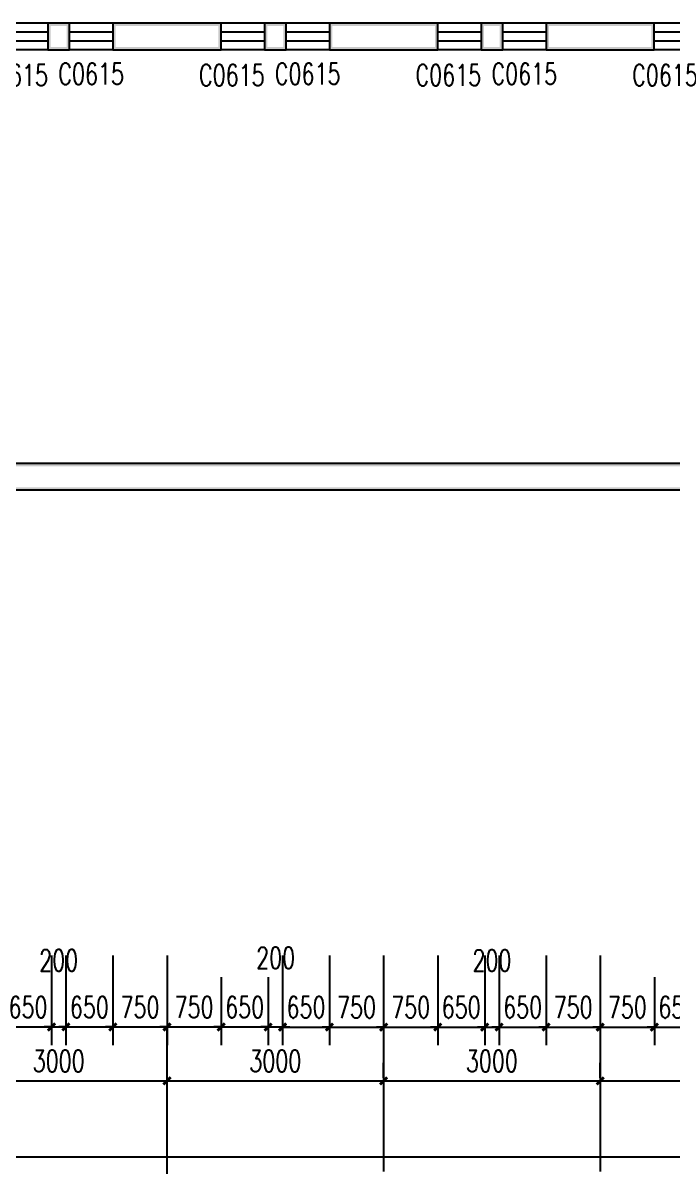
# Model space of a CAD drawing. Header units: millimetres. Extents: x -150677 to 588340, y -254013 to 149700.
# Drawn here: x 192567 to 201569, y -124536 to -108586 of the extents above; entities that cross this region are included whole.
import ezdxf

# ---------------------------------------------------------------- set-up
doc = ezdxf.new("R2010")
doc.units = ezdxf.units.MM
doc.header["$LTSCALE"] = 10
doc.header["$MEASUREMENT"] = 0
for name, color, linetype in [('PUB_DIM', 3, 'Continuous'), ('PUB_WALL', 9, 'Continuous'), ('WALL', 9, 'Continuous'), ('WINDOW', 4, 'Continuous'), ('WINDOW_TEXT', 7, 'Continuous')]:
    doc.layers.add(name, color=color, linetype=linetype)
doc.styles.add('_TCH_DIM_T3', font='SIMPLEX', dxfattribs={"width": 0.705882, "bigfont": 'GBCBIG'})
doc.styles.add('_TCH_WINDOW', font='SIMPLEX', dxfattribs={"bigfont": 'GBCBIG'})
doc.dimstyles.new('_TCH_ARCH&&100', dxfattribs={"dimtxt": 297.5, "dimasz": 100, "dimexe": 250, "dimexo": 300, "dimgap": 126.25, "dimtad": 1, "dimdec": 0, "dimzin": 0, "dimdsep": 46, "dimtxsty": '_TCH_DIM_T3', "dimblk": 'ARCHTICK', "dimcen": 0.09, "dimclrt": 7, "dimazin": 2, "dimtfac": 1, "dimtdec": 0, "dimtix": 1, "dimtmove": 2, "dimatfit": 3, "dimfxl": 1, "dimtolj": 1, "dimtzin": 0, "dimarcsym": 0})

# ---------------------------------------------------------------- blocks, each defined once
blk = doc.blocks.new('_ArchTick')
at = {"color": 0, "linetype": 'ByBlock', "const_width": 0.4}
blk.add_lwpolyline([(-0.5, -0.5), (0.5, 0.5)], dxfattribs=at)
blk = doc.blocks.new('*D494')
at = {"layer": 'Defpoints', "color": 0, "transparency": 16777216}
for p in [(194561, -123233), (191561, -123492), (194561, -123492)]:
    blk.add_point(p, dxfattribs=at)
at = {"layer": 'PUB_DIM', "color": 0, "lineweight": -2, "transparency": 16777216}
for p, q in [((191561, -123192), (191561, -122983)), ((194561, -123192), (194561, -122983)), ((191561, -123233), (194561, -123233))]:
    blk.add_line(p, q, dxfattribs=at)
at = {"layer": 'PUB_DIM', "color": 0, "lineweight": -2, "transparency": 16777216, "xscale": 100, "yscale": 100, "zscale": 100, "rotation": 180}
blk.add_blockref('_ArchTick', (191561, -123233), dxfattribs=at)
at = {"layer": 'PUB_DIM', "color": 0, "lineweight": -2, "transparency": 16777216, "xscale": 100, "yscale": 100, "zscale": 100}
blk.add_blockref('_ArchTick', (194561, -123233), dxfattribs=at)
at = {"layer": 'PUB_DIM', "color": 7, "transparency": 16777216, "insert": (193061, -122958), "char_height": 297.5, "attachment_point": 5, "style": '_TCH_DIM_T3'}
blk.add_mtext('\\A1;3000', dxfattribs=at)
blk = doc.blocks.new('*D495')
at = {"layer": 'Defpoints', "color": 0, "transparency": 16777216}
for p in [(197561, -123233), (194561, -123492), (197561, -123492)]:
    blk.add_point(p, dxfattribs=at)
at = {"layer": 'PUB_DIM', "color": 0, "lineweight": -2, "transparency": 16777216}
for p, q in [((194561, -123192), (194561, -122983)), ((197561, -123192), (197561, -122983)), ((194561, -123233), (197561, -123233))]:
    blk.add_line(p, q, dxfattribs=at)
at = {"layer": 'PUB_DIM', "color": 0, "lineweight": -2, "transparency": 16777216, "xscale": 100, "yscale": 100, "zscale": 100, "rotation": 180}
blk.add_blockref('_ArchTick', (194561, -123233), dxfattribs=at)
at = {"layer": 'PUB_DIM', "color": 0, "lineweight": -2, "transparency": 16777216, "xscale": 100, "yscale": 100, "zscale": 100}
blk.add_blockref('_ArchTick', (197561, -123233), dxfattribs=at)
at = {"layer": 'PUB_DIM', "color": 7, "transparency": 16777216, "insert": (196061, -122958), "char_height": 297.5, "attachment_point": 5, "style": '_TCH_DIM_T3'}
blk.add_mtext('\\A1;3000', dxfattribs=at)
blk = doc.blocks.new('*D496')
at = {"layer": 'Defpoints', "color": 0, "transparency": 16777216}
for p in [(200561, -123233), (197561, -123492), (200561, -123492)]:
    blk.add_point(p, dxfattribs=at)
at = {"layer": 'PUB_DIM', "color": 0, "lineweight": -2, "transparency": 16777216}
for p, q in [((197561, -123192), (197561, -122983)), ((200561, -123192), (200561, -122983)), ((197561, -123233), (200561, -123233))]:
    blk.add_line(p, q, dxfattribs=at)
at = {"layer": 'PUB_DIM', "color": 0, "lineweight": -2, "transparency": 16777216, "xscale": 100, "yscale": 100, "zscale": 100, "rotation": 180}
blk.add_blockref('_ArchTick', (197561, -123233), dxfattribs=at)
at = {"layer": 'PUB_DIM', "color": 0, "lineweight": -2, "transparency": 16777216, "xscale": 100, "yscale": 100, "zscale": 100}
blk.add_blockref('_ArchTick', (200561, -123233), dxfattribs=at)
at = {"layer": 'PUB_DIM', "color": 7, "transparency": 16777216, "insert": (199061, -122958), "char_height": 297.5, "attachment_point": 5, "style": '_TCH_DIM_T3'}
blk.add_mtext('\\A1;3000', dxfattribs=at)
blk = doc.blocks.new('*D497')
at = {"layer": 'Defpoints', "color": 0, "transparency": 16777216}
for p in [(203561, -123233), (200561, -123492), (203561, -123492)]:
    blk.add_point(p, dxfattribs=at)
at = {"layer": 'PUB_DIM', "color": 0, "lineweight": -2, "transparency": 16777216}
for p, q in [((200561, -123192), (200561, -122983)), ((203561, -123192), (203561, -122983)), ((200561, -123233), (203561, -123233))]:
    blk.add_line(p, q, dxfattribs=at)
at = {"layer": 'PUB_DIM', "color": 0, "lineweight": -2, "transparency": 16777216, "xscale": 100, "yscale": 100, "zscale": 100, "rotation": 180}
blk.add_blockref('_ArchTick', (200561, -123233), dxfattribs=at)
at = {"layer": 'PUB_DIM', "color": 0, "lineweight": -2, "transparency": 16777216, "xscale": 100, "yscale": 100, "zscale": 100}
blk.add_blockref('_ArchTick', (203561, -123233), dxfattribs=at)
at = {"layer": 'PUB_DIM', "color": 7, "transparency": 16777216, "insert": (202061, -122958), "char_height": 297.5, "attachment_point": 5, "style": '_TCH_DIM_T3'}
blk.add_mtext('\\A1;3000', dxfattribs=at)
blk = doc.blocks.new('*D501')
at = {"layer": 'Defpoints', "color": 0, "transparency": 16777216}
for p in [(152601, -123486), (213761, -123492), (213761, -124286)]:
    blk.add_point(p, dxfattribs=at)
at = {"layer": 'PUB_DIM', "color": 0, "lineweight": -2, "transparency": 16777216}
for p, q in [((152601, -123786), (152601, -124530)), ((213761, -123792), (213761, -124536)), ((152601, -124280), (213761, -124286))]:
    blk.add_line(p, q, dxfattribs=at)
at = {"layer": 'PUB_DIM', "color": 0, "lineweight": -2, "transparency": 16777216, "xscale": 100, "yscale": 100, "zscale": 100}
for p, rotation in [((152601, -124280), 179.9941247959615), ((213761, -124286), 359.9941247959615)]:
    blk.add_blockref('_ArchTick', p, dxfattribs=dict(at, rotation=rotation))
at = {"layer": 'PUB_DIM', "color": 7, "transparency": 16777216, "insert": (183181, -124008), "char_height": 297.5, "attachment_point": 5, "rotation": 359.9941, "style": '_TCH_DIM_T3'}
blk.add_mtext('\\A1;61200', dxfattribs=at)
blk = doc.blocks.new('$WINLIB2D$00000001')
at = {"color": 0}
for points in [[(-0.5, 0.5), (-0.5, -0.5)], [(-0.5, 0.5), (0.5, 0.5)], [(0.5, -0.5), (0.5, 0.5)], [(0.5, 0.167), (-0.5, 0.167)], [(0.5, -0.167), (-0.5, -0.167)], [(-0.5, -0.5), (0.5, -0.5)]]:
    blk.add_lwpolyline(points, dxfattribs=at)
blk = doc.blocks.new('*D580')
at = {"layer": 'Defpoints', "color": 0, "transparency": 16777216}
for p in [(201311, -121498), (201961, -121498), (201961, -122489)]:
    blk.add_point(p, dxfattribs=at)
at = {"layer": 'PUB_DIM', "color": 0, "lineweight": -2, "transparency": 16777216}
for p, q in [((201311, -121798), (201311, -122739)), ((201961, -121798), (201961, -122739)), ((201311, -122489), (201211, -122489)), ((201311, -122489), (201961, -122489)), ((201961, -122489), (202061, -122489))]:
    blk.add_line(p, q, dxfattribs=at)
at = {"layer": 'PUB_DIM', "color": 0, "lineweight": -2, "transparency": 16777216, "xscale": 100, "yscale": 100, "zscale": 100}
blk.add_blockref('_ArchTick', (201311, -122489), dxfattribs=at)
at = {"layer": 'PUB_DIM', "color": 0, "lineweight": -2, "transparency": 16777216, "xscale": 100, "yscale": 100, "zscale": 100, "rotation": 180}
blk.add_blockref('_ArchTick', (201961, -122489), dxfattribs=at)
at = {"layer": 'PUB_DIM', "color": 7, "transparency": 16777216, "insert": (201636, -122214), "char_height": 297.5, "attachment_point": 5, "style": '_TCH_DIM_T3'}
blk.add_mtext('\\A1;650', dxfattribs=at)
blk = doc.blocks.new('*D581')
at = {"layer": 'Defpoints', "color": 0, "transparency": 16777216}
for p in [(200561, -121498), (201311, -121498), (201311, -122489)]:
    blk.add_point(p, dxfattribs=at)
at = {"layer": 'PUB_DIM', "color": 0, "lineweight": -2, "transparency": 16777216}
for p, q in [((200561, -121798), (200561, -122739)), ((201311, -121798), (201311, -122739)), ((200561, -122489), (200461, -122489)), ((200561, -122489), (201311, -122489)), ((201311, -122489), (201411, -122489))]:
    blk.add_line(p, q, dxfattribs=at)
at = {"layer": 'PUB_DIM', "color": 0, "lineweight": -2, "transparency": 16777216, "xscale": 100, "yscale": 100, "zscale": 100}
blk.add_blockref('_ArchTick', (200561, -122489), dxfattribs=at)
at = {"layer": 'PUB_DIM', "color": 0, "lineweight": -2, "transparency": 16777216, "xscale": 100, "yscale": 100, "zscale": 100, "rotation": 180}
blk.add_blockref('_ArchTick', (201311, -122489), dxfattribs=at)
at = {"layer": 'PUB_DIM', "color": 7, "transparency": 16777216, "insert": (200936, -122214), "char_height": 297.5, "attachment_point": 5, "style": '_TCH_DIM_T3'}
blk.add_mtext('\\A1;750', dxfattribs=at)
blk = doc.blocks.new('*D582')
at = {"layer": 'Defpoints', "color": 0, "transparency": 16777216}
for p in [(199811, -121198), (200561, -121198), (200561, -122489)]:
    blk.add_point(p, dxfattribs=at)
at = {"layer": 'PUB_DIM', "color": 0, "lineweight": -2, "transparency": 16777216}
for p, q in [((199811, -121498), (199811, -122739)), ((200561, -121498), (200561, -122739)), ((199811, -122489), (199711, -122489)), ((199811, -122489), (200561, -122489)), ((200561, -122489), (200661, -122489))]:
    blk.add_line(p, q, dxfattribs=at)
at = {"layer": 'PUB_DIM', "color": 0, "lineweight": -2, "transparency": 16777216, "xscale": 100, "yscale": 100, "zscale": 100}
blk.add_blockref('_ArchTick', (199811, -122489), dxfattribs=at)
at = {"layer": 'PUB_DIM', "color": 0, "lineweight": -2, "transparency": 16777216, "xscale": 100, "yscale": 100, "zscale": 100, "rotation": 180}
blk.add_blockref('_ArchTick', (200561, -122489), dxfattribs=at)
at = {"layer": 'PUB_DIM', "color": 7, "transparency": 16777216, "insert": (200186, -122214), "char_height": 297.5, "attachment_point": 5, "style": '_TCH_DIM_T3'}
blk.add_mtext('\\A1;750', dxfattribs=at)
blk = doc.blocks.new('*D583')
at = {"layer": 'Defpoints', "color": 0, "transparency": 16777216}
for p in [(199161, -121198), (199811, -121198), (199811, -122489)]:
    blk.add_point(p, dxfattribs=at)
at = {"layer": 'PUB_DIM', "color": 0, "lineweight": -2, "transparency": 16777216}
for p, q in [((199161, -121498), (199161, -122739)), ((199811, -121498), (199811, -122739)), ((199161, -122489), (199061, -122489)), ((199161, -122489), (199811, -122489)), ((199811, -122489), (199911, -122489))]:
    blk.add_line(p, q, dxfattribs=at)
at = {"layer": 'PUB_DIM', "color": 0, "lineweight": -2, "transparency": 16777216, "xscale": 100, "yscale": 100, "zscale": 100}
blk.add_blockref('_ArchTick', (199161, -122489), dxfattribs=at)
at = {"layer": 'PUB_DIM', "color": 0, "lineweight": -2, "transparency": 16777216, "xscale": 100, "yscale": 100, "zscale": 100, "rotation": 180}
blk.add_blockref('_ArchTick', (199811, -122489), dxfattribs=at)
at = {"layer": 'PUB_DIM', "color": 7, "transparency": 16777216, "insert": (199486, -122214), "char_height": 297.5, "attachment_point": 5, "style": '_TCH_DIM_T3'}
blk.add_mtext('\\A1;650', dxfattribs=at)
blk = doc.blocks.new('*D584')
at = {"layer": 'Defpoints', "color": 0, "transparency": 16777216}
for p in [(198961, -121198), (199161, -121198), (199161, -122489)]:
    blk.add_point(p, dxfattribs=at)
at = {"layer": 'PUB_DIM', "color": 0, "lineweight": -2, "transparency": 16777216}
for p, q in [((198961, -121498), (198961, -122739)), ((199161, -121498), (199161, -122739)), ((198961, -122489), (198861, -122489)), ((198961, -122489), (199161, -122489)), ((199161, -122489), (199261, -122489))]:
    blk.add_line(p, q, dxfattribs=at)
at = {"layer": 'PUB_DIM', "color": 0, "lineweight": -2, "transparency": 16777216, "xscale": 100, "yscale": 100, "zscale": 100}
blk.add_blockref('_ArchTick', (198961, -122489), dxfattribs=at)
at = {"layer": 'PUB_DIM', "color": 0, "lineweight": -2, "transparency": 16777216, "xscale": 100, "yscale": 100, "zscale": 100, "rotation": 180}
blk.add_blockref('_ArchTick', (199161, -122489), dxfattribs=at)
at = {"layer": 'PUB_DIM', "color": 7, "transparency": 16777216, "insert": (199061, -121567), "char_height": 297.5, "attachment_point": 5, "style": '_TCH_DIM_T3'}
blk.add_mtext('\\A1;200', dxfattribs=at)
blk = doc.blocks.new('*D585')
at = {"layer": 'Defpoints', "color": 0, "transparency": 16777216}
for p in [(198311, -121198), (198961, -121198), (198961, -122489)]:
    blk.add_point(p, dxfattribs=at)
at = {"layer": 'PUB_DIM', "color": 0, "lineweight": -2, "transparency": 16777216}
for p, q in [((198311, -121498), (198311, -122739)), ((198961, -121498), (198961, -122739)), ((198311, -122489), (198211, -122489)), ((198311, -122489), (198961, -122489)), ((198961, -122489), (199061, -122489))]:
    blk.add_line(p, q, dxfattribs=at)
at = {"layer": 'PUB_DIM', "color": 0, "lineweight": -2, "transparency": 16777216, "xscale": 100, "yscale": 100, "zscale": 100}
blk.add_blockref('_ArchTick', (198311, -122489), dxfattribs=at)
at = {"layer": 'PUB_DIM', "color": 0, "lineweight": -2, "transparency": 16777216, "xscale": 100, "yscale": 100, "zscale": 100, "rotation": 180}
blk.add_blockref('_ArchTick', (198961, -122489), dxfattribs=at)
at = {"layer": 'PUB_DIM', "color": 7, "transparency": 16777216, "insert": (198636, -122214), "char_height": 297.5, "attachment_point": 5, "style": '_TCH_DIM_T3'}
blk.add_mtext('\\A1;650', dxfattribs=at)
blk = doc.blocks.new('*D586')
at = {"layer": 'Defpoints', "color": 0, "transparency": 16777216}
for p in [(197561, -121198), (198311, -121198), (198311, -122489)]:
    blk.add_point(p, dxfattribs=at)
at = {"layer": 'PUB_DIM', "color": 0, "lineweight": -2, "transparency": 16777216}
for p, q in [((197561, -121498), (197561, -122739)), ((198311, -121498), (198311, -122739)), ((197561, -122489), (197461, -122489)), ((197561, -122489), (198311, -122489)), ((198311, -122489), (198411, -122489))]:
    blk.add_line(p, q, dxfattribs=at)
at = {"layer": 'PUB_DIM', "color": 0, "lineweight": -2, "transparency": 16777216, "xscale": 100, "yscale": 100, "zscale": 100}
blk.add_blockref('_ArchTick', (197561, -122489), dxfattribs=at)
at = {"layer": 'PUB_DIM', "color": 0, "lineweight": -2, "transparency": 16777216, "xscale": 100, "yscale": 100, "zscale": 100, "rotation": 180}
blk.add_blockref('_ArchTick', (198311, -122489), dxfattribs=at)
at = {"layer": 'PUB_DIM', "color": 7, "transparency": 16777216, "insert": (197936, -122214), "char_height": 297.5, "attachment_point": 5, "style": '_TCH_DIM_T3'}
blk.add_mtext('\\A1;750', dxfattribs=at)
blk = doc.blocks.new('*D587')
at = {"layer": 'Defpoints', "color": 0, "transparency": 16777216}
for p in [(196811, -121198), (197561, -121198), (197561, -122489)]:
    blk.add_point(p, dxfattribs=at)
at = {"layer": 'PUB_DIM', "color": 0, "lineweight": -2, "transparency": 16777216}
for p, q in [((196811, -121498), (196811, -122739)), ((197561, -121498), (197561, -122739)), ((196811, -122489), (196711, -122489)), ((196811, -122489), (197561, -122489)), ((197561, -122489), (197661, -122489))]:
    blk.add_line(p, q, dxfattribs=at)
at = {"layer": 'PUB_DIM', "color": 0, "lineweight": -2, "transparency": 16777216, "xscale": 100, "yscale": 100, "zscale": 100}
blk.add_blockref('_ArchTick', (196811, -122489), dxfattribs=at)
at = {"layer": 'PUB_DIM', "color": 0, "lineweight": -2, "transparency": 16777216, "xscale": 100, "yscale": 100, "zscale": 100, "rotation": 180}
blk.add_blockref('_ArchTick', (197561, -122489), dxfattribs=at)
at = {"layer": 'PUB_DIM', "color": 7, "transparency": 16777216, "insert": (197186, -122214), "char_height": 297.5, "attachment_point": 5, "style": '_TCH_DIM_T3'}
blk.add_mtext('\\A1;750', dxfattribs=at)
blk = doc.blocks.new('*D588')
at = {"layer": 'Defpoints', "color": 0, "transparency": 16777216}
for p in [(196161, -121198), (196811, -121198), (196811, -122489)]:
    blk.add_point(p, dxfattribs=at)
at = {"layer": 'PUB_DIM', "color": 0, "lineweight": -2, "transparency": 16777216}
for p, q in [((196161, -121498), (196161, -122739)), ((196811, -121498), (196811, -122739)), ((196161, -122489), (196061, -122489)), ((196161, -122489), (196811, -122489)), ((196811, -122489), (196911, -122489))]:
    blk.add_line(p, q, dxfattribs=at)
at = {"layer": 'PUB_DIM', "color": 0, "lineweight": -2, "transparency": 16777216, "xscale": 100, "yscale": 100, "zscale": 100}
blk.add_blockref('_ArchTick', (196161, -122489), dxfattribs=at)
at = {"layer": 'PUB_DIM', "color": 0, "lineweight": -2, "transparency": 16777216, "xscale": 100, "yscale": 100, "zscale": 100, "rotation": 180}
blk.add_blockref('_ArchTick', (196811, -122489), dxfattribs=at)
at = {"layer": 'PUB_DIM', "color": 7, "transparency": 16777216, "insert": (196486, -122214), "char_height": 297.5, "attachment_point": 5, "style": '_TCH_DIM_T3'}
blk.add_mtext('\\A1;650', dxfattribs=at)
blk = doc.blocks.new('*D589')
at = {"layer": 'Defpoints', "color": 0, "transparency": 16777216}
for p in [(195961, -121498), (196161, -121498), (196161, -122487)]:
    blk.add_point(p, dxfattribs=at)
at = {"layer": 'PUB_DIM', "color": 0, "lineweight": -2, "transparency": 16777216}
for p, q in [((195961, -121798), (195961, -122737)), ((196161, -121798), (196161, -122737)), ((195961, -122487), (195861, -122487)), ((195961, -122487), (196161, -122487)), ((196161, -122487), (196261, -122487))]:
    blk.add_line(p, q, dxfattribs=at)
at = {"layer": 'PUB_DIM', "color": 0, "lineweight": -2, "transparency": 16777216, "xscale": 100, "yscale": 100, "zscale": 100}
blk.add_blockref('_ArchTick', (195961, -122487), dxfattribs=at)
at = {"layer": 'PUB_DIM', "color": 0, "lineweight": -2, "transparency": 16777216, "xscale": 100, "yscale": 100, "zscale": 100, "rotation": 180}
blk.add_blockref('_ArchTick', (196161, -122487), dxfattribs=at)
at = {"layer": 'PUB_DIM', "color": 7, "transparency": 16777216, "insert": (196065, -121530), "char_height": 297.5, "attachment_point": 5, "style": '_TCH_DIM_T3'}
blk.add_mtext('\\A1;200', dxfattribs=at)
blk = doc.blocks.new('*D590')
at = {"layer": 'Defpoints', "color": 0, "transparency": 16777216}
for p in [(195311, -121498), (195961, -121498), (195961, -122487)]:
    blk.add_point(p, dxfattribs=at)
at = {"layer": 'PUB_DIM', "color": 0, "lineweight": -2, "transparency": 16777216}
for p, q in [((195311, -121798), (195311, -122737)), ((195961, -121798), (195961, -122737)), ((195311, -122487), (195211, -122487)), ((195311, -122487), (195961, -122487)), ((195961, -122487), (196061, -122487))]:
    blk.add_line(p, q, dxfattribs=at)
at = {"layer": 'PUB_DIM', "color": 0, "lineweight": -2, "transparency": 16777216, "xscale": 100, "yscale": 100, "zscale": 100}
blk.add_blockref('_ArchTick', (195311, -122487), dxfattribs=at)
at = {"layer": 'PUB_DIM', "color": 0, "lineweight": -2, "transparency": 16777216, "xscale": 100, "yscale": 100, "zscale": 100, "rotation": 180}
blk.add_blockref('_ArchTick', (195961, -122487), dxfattribs=at)
at = {"layer": 'PUB_DIM', "color": 7, "transparency": 16777216, "insert": (195636, -122212), "char_height": 297.5, "attachment_point": 5, "style": '_TCH_DIM_T3'}
blk.add_mtext('\\A1;650', dxfattribs=at)
blk = doc.blocks.new('*D591')
at = {"layer": 'Defpoints', "color": 0, "transparency": 16777216}
for p in [(194561, -121498), (195311, -121498), (195311, -122487)]:
    blk.add_point(p, dxfattribs=at)
at = {"layer": 'PUB_DIM', "color": 0, "lineweight": -2, "transparency": 16777216}
for p, q in [((194561, -121798), (194561, -122737)), ((195311, -121798), (195311, -122737)), ((194561, -122487), (194461, -122487)), ((194561, -122487), (195311, -122487)), ((195311, -122487), (195411, -122487))]:
    blk.add_line(p, q, dxfattribs=at)
at = {"layer": 'PUB_DIM', "color": 0, "lineweight": -2, "transparency": 16777216, "xscale": 100, "yscale": 100, "zscale": 100}
blk.add_blockref('_ArchTick', (194561, -122487), dxfattribs=at)
at = {"layer": 'PUB_DIM', "color": 0, "lineweight": -2, "transparency": 16777216, "xscale": 100, "yscale": 100, "zscale": 100, "rotation": 180}
blk.add_blockref('_ArchTick', (195311, -122487), dxfattribs=at)
at = {"layer": 'PUB_DIM', "color": 7, "transparency": 16777216, "insert": (194936, -122212), "char_height": 297.5, "attachment_point": 5, "style": '_TCH_DIM_T3'}
blk.add_mtext('\\A1;750', dxfattribs=at)
blk = doc.blocks.new('*D592')
at = {"layer": 'Defpoints', "color": 0, "transparency": 16777216}
for p in [(193811, -121196), (194561, -121196), (194561, -122487)]:
    blk.add_point(p, dxfattribs=at)
at = {"layer": 'PUB_DIM', "color": 0, "lineweight": -2, "transparency": 16777216}
for p, q in [((193811, -121496), (193811, -122737)), ((194561, -121496), (194561, -122737)), ((193811, -122487), (193711, -122487)), ((193811, -122487), (194561, -122487)), ((194561, -122487), (194661, -122487))]:
    blk.add_line(p, q, dxfattribs=at)
at = {"layer": 'PUB_DIM', "color": 0, "lineweight": -2, "transparency": 16777216, "xscale": 100, "yscale": 100, "zscale": 100}
blk.add_blockref('_ArchTick', (193811, -122487), dxfattribs=at)
at = {"layer": 'PUB_DIM', "color": 0, "lineweight": -2, "transparency": 16777216, "xscale": 100, "yscale": 100, "zscale": 100, "rotation": 180}
blk.add_blockref('_ArchTick', (194561, -122487), dxfattribs=at)
at = {"layer": 'PUB_DIM', "color": 7, "transparency": 16777216, "insert": (194186, -122212), "char_height": 297.5, "attachment_point": 5, "style": '_TCH_DIM_T3'}
blk.add_mtext('\\A1;750', dxfattribs=at)
blk = doc.blocks.new('*D593')
at = {"layer": 'Defpoints', "color": 0, "transparency": 16777216}
for p in [(193161, -121196), (193811, -121196), (193811, -122487)]:
    blk.add_point(p, dxfattribs=at)
at = {"layer": 'PUB_DIM', "color": 0, "lineweight": -2, "transparency": 16777216}
for p, q in [((193161, -121496), (193161, -122737)), ((193811, -121496), (193811, -122737)), ((193161, -122487), (193061, -122487)), ((193161, -122487), (193811, -122487)), ((193811, -122487), (193911, -122487))]:
    blk.add_line(p, q, dxfattribs=at)
at = {"layer": 'PUB_DIM', "color": 0, "lineweight": -2, "transparency": 16777216, "xscale": 100, "yscale": 100, "zscale": 100}
blk.add_blockref('_ArchTick', (193161, -122487), dxfattribs=at)
at = {"layer": 'PUB_DIM', "color": 0, "lineweight": -2, "transparency": 16777216, "xscale": 100, "yscale": 100, "zscale": 100, "rotation": 180}
blk.add_blockref('_ArchTick', (193811, -122487), dxfattribs=at)
at = {"layer": 'PUB_DIM', "color": 7, "transparency": 16777216, "insert": (193486, -122212), "char_height": 297.5, "attachment_point": 5, "style": '_TCH_DIM_T3'}
blk.add_mtext('\\A1;650', dxfattribs=at)
blk = doc.blocks.new('*D594')
at = {"layer": 'Defpoints', "color": 0, "transparency": 16777216}
for p in [(192961, -121196), (193161, -121196), (193161, -122487)]:
    blk.add_point(p, dxfattribs=at)
at = {"layer": 'PUB_DIM', "color": 0, "lineweight": -2, "transparency": 16777216}
for p, q in [((192961, -121496), (192961, -122737)), ((193161, -121496), (193161, -122737)), ((192961, -122487), (192861, -122487)), ((192961, -122487), (193161, -122487)), ((193161, -122487), (193261, -122487))]:
    blk.add_line(p, q, dxfattribs=at)
at = {"layer": 'PUB_DIM', "color": 0, "lineweight": -2, "transparency": 16777216, "xscale": 100, "yscale": 100, "zscale": 100}
blk.add_blockref('_ArchTick', (192961, -122487), dxfattribs=at)
at = {"layer": 'PUB_DIM', "color": 0, "lineweight": -2, "transparency": 16777216, "xscale": 100, "yscale": 100, "zscale": 100, "rotation": 180}
blk.add_blockref('_ArchTick', (193161, -122487), dxfattribs=at)
at = {"layer": 'PUB_DIM', "color": 7, "transparency": 16777216, "insert": (193061, -121564), "char_height": 297.5, "attachment_point": 5, "style": '_TCH_DIM_T3'}
blk.add_mtext('\\A1;200', dxfattribs=at)
blk = doc.blocks.new('*D595')
at = {"layer": 'Defpoints', "color": 0, "transparency": 16777216}
for p in [(192311, -121196), (192961, -121196), (192961, -122487)]:
    blk.add_point(p, dxfattribs=at)
at = {"layer": 'PUB_DIM', "color": 0, "lineweight": -2, "transparency": 16777216}
for p, q in [((192311, -121496), (192311, -122737)), ((192961, -121496), (192961, -122737)), ((192311, -122487), (192211, -122487)), ((192311, -122487), (192961, -122487)), ((192961, -122487), (193061, -122487))]:
    blk.add_line(p, q, dxfattribs=at)
at = {"layer": 'PUB_DIM', "color": 0, "lineweight": -2, "transparency": 16777216, "xscale": 100, "yscale": 100, "zscale": 100}
blk.add_blockref('_ArchTick', (192311, -122487), dxfattribs=at)
at = {"layer": 'PUB_DIM', "color": 0, "lineweight": -2, "transparency": 16777216, "xscale": 100, "yscale": 100, "zscale": 100, "rotation": 180}
blk.add_blockref('_ArchTick', (192961, -122487), dxfattribs=at)
at = {"layer": 'PUB_DIM', "color": 7, "transparency": 16777216, "insert": (192636, -122212), "char_height": 297.5, "attachment_point": 5, "style": '_TCH_DIM_T3'}
blk.add_mtext('\\A1;650', dxfattribs=at)

msp = doc.modelspace()

# ---------------------------------------------------------------- hatches: boundary and pattern name
at = {"layer": 'PUB_WALL'}
for points in [[(193210.7, -108586), (192910.7, -108586), (192950.7, -108626), (193170.7, -108626)], [(192910.7, -108586), (192910.7, -108956), (192950.7, -108916), (192950.7, -108626)], [(193210.7, -108956), (193210.7, -108586), (193170.7, -108626), (193170.7, -108916)], [(195310.7, -108586), (193810.7, -108586), (193850.7, -108626), (195270.7, -108626)], [(193810.7, -108586), (193810.7, -108956), (193850.7, -108916), (193850.7, -108626)], [(195310.7, -108956), (195310.7, -108586), (195270.7, -108626), (195270.7, -108916)], [(196210.7, -108586), (195910.7, -108586), (195950.7, -108626), (196170.7, -108626)], [(195910.7, -108586), (195910.7, -108956), (195950.7, -108916), (195950.7, -108626)], [(196210.7, -108956), (196210.7, -108586), (196170.7, -108626), (196170.7, -108916)], [(198310.7, -108586), (196810.7, -108586), (196850.7, -108626), (198270.7, -108626)], [(196810.7, -108586), (196810.7, -108956), (196850.7, -108916), (196850.7, -108626)], [(198310.7, -108956), (198310.7, -108586), (198270.7, -108626), (198270.7, -108916)], [(199210.7, -108586), (198910.7, -108586), (198950.7, -108626), (199170.7, -108626)], [(198910.7, -108586), (198910.7, -108956), (198950.7, -108916), (198950.7, -108626)], [(199210.7, -108956), (199210.7, -108586), (199170.7, -108626), (199170.7, -108916)], [(201310.7, -108586), (199810.7, -108586), (199850.7, -108626), (201270.7, -108626)], [(199810.7, -108586), (199810.7, -108956), (199850.7, -108916), (199850.7, -108626)], [(201310.7, -108956), (201310.7, -108586), (201270.7, -108626), (201270.7, -108916)], [(192910.7, -108956), (193210.7, -108956), (193170.7, -108916), (192950.7, -108916)], [(193810.7, -108956), (195310.7, -108956), (195270.7, -108916), (193850.7, -108916)], [(195910.7, -108956), (196210.7, -108956), (196170.7, -108916), (195950.7, -108916)], [(196810.7, -108956), (198310.7, -108956), (198270.7, -108916), (196850.7, -108916)], [(198910.7, -108956), (199210.7, -108956), (199170.7, -108916), (198950.7, -108916)], [(199810.7, -108956), (201310.7, -108956), (201270.7, -108916), (199850.7, -108916)], [(203560.7, -114686), (166100.7, -114686), (166100.7, -114726), (203560.7, -114726)], [(203560.7, -115056), (166100.7, -115056), (166100.7, -115016), (203560.7, -115016)]]:
    msp.add_hatch(color=256, dxfattribs=at).paths.add_polyline_path(points)

# ---------------------------------------------------------------- linework, layer by layer
at = {"layer": 'PUB_DIM'}
for p, q in [((194560.7, -122489.3), (194560.7, -124521)), ((197560.7, -122489.3), (197560.7, -124489.3)), ((200560.7, -122489.3), (200560.7, -124489.3))]:
    msp.add_line(p, q, dxfattribs=at)
at = {"layer": 'WALL'}
for p, q in [((193210.7, -108586), (192910.7, -108586)), ((192910.7, -108586), (192910.7, -108956)), ((193210.7, -108956), (193210.7, -108586)), ((195310.7, -108586), (193810.7, -108586)), ((193810.7, -108586), (193810.7, -108956)), ((195310.7, -108956), (195310.7, -108586)), ((196210.7, -108586), (195910.7, -108586)), ((195910.7, -108586), (195910.7, -108956)), ((196210.7, -108956), (196210.7, -108586)), ((198310.7, -108586), (196810.7, -108586)), ((196810.7, -108586), (196810.7, -108956)), ((198310.7, -108956), (198310.7, -108586)), ((199210.7, -108586), (198910.7, -108586)), ((198910.7, -108586), (198910.7, -108956)), ((199210.7, -108956), (199210.7, -108586)), ((201310.7, -108586), (199810.7, -108586)), ((199810.7, -108586), (199810.7, -108956)), ((201310.7, -108956), (201310.7, -108586)), ((192910.7, -108956), (193210.7, -108956)), ((193810.7, -108956), (195310.7, -108956)), ((195910.7, -108956), (196210.7, -108956)), ((196810.7, -108956), (198310.7, -108956)), ((198910.7, -108956), (199210.7, -108956)), ((199810.7, -108956), (201310.7, -108956)), ((203560.7, -114686), (166100.7, -114686)), ((203560.7, -115056), (166100.7, -115056))]:
    msp.add_line(p, q, dxfattribs=at)

# ---------------------------------------------------------------- block references
at = {"layer": 'WINDOW'}
ref = msp.add_blockref('$WINLIB2D$00000001', (192610.7, -108771), dxfattribs=dict(at, xscale=-600, yscale=370, zscale=-600))
ref.add_attrib('A', 'C0615', (192003.9, -109456), dxfattribs={"layer": 'WINDOW_TEXT', "height": 297.5, "style": '_TCH_WINDOW', "width": 0.705882})
ref = msp.add_blockref('$WINLIB2D$00000001', (193510.7, -108771), dxfattribs=dict(at, xscale=-600, yscale=370, zscale=-600))
ref.add_attrib('A', 'C0615', (193055.7, -109438.8), dxfattribs={"layer": 'WINDOW_TEXT', "height": 297.5, "style": '_TCH_WINDOW', "width": 0.705882})
ref = msp.add_blockref('$WINLIB2D$00000001', (195610.7, -108771), dxfattribs=dict(at, xscale=-600, yscale=370, zscale=-600))
ref.add_attrib('A', 'C0615', (195003.9, -109456), dxfattribs={"layer": 'WINDOW_TEXT', "height": 297.5, "style": '_TCH_WINDOW', "width": 0.705882})
ref = msp.add_blockref('$WINLIB2D$00000001', (196510.7, -108771), dxfattribs=dict(at, xscale=-600, yscale=370, zscale=-600))
ref.add_attrib('A', 'C0615', (196055.7, -109438.8), dxfattribs={"layer": 'WINDOW_TEXT', "height": 297.5, "style": '_TCH_WINDOW', "width": 0.705882})
ref = msp.add_blockref('$WINLIB2D$00000001', (198610.7, -108771), dxfattribs=dict(at, xscale=-600, yscale=370, zscale=-600))
ref.add_attrib('A', 'C0615', (198003.9, -109456), dxfattribs={"layer": 'WINDOW_TEXT', "height": 297.5, "style": '_TCH_WINDOW', "width": 0.705882})
ref = msp.add_blockref('$WINLIB2D$00000001', (199510.7, -108771), dxfattribs=dict(at, xscale=-600, yscale=370, zscale=-600))
ref.add_attrib('A', 'C0615', (199055.7, -109438.8), dxfattribs={"layer": 'WINDOW_TEXT', "height": 297.5, "style": '_TCH_WINDOW', "width": 0.705882})
ref = msp.add_blockref('$WINLIB2D$00000001', (201610.7, -108771), dxfattribs=dict(at, xscale=-600, yscale=370, zscale=-600))
ref.add_attrib('A', 'C0615', (201003.9, -109456), dxfattribs={"layer": 'WINDOW_TEXT', "height": 297.5, "style": '_TCH_WINDOW', "width": 0.705882})

# ---------------------------------------------------------------- dimensions: what is measured, and where the dimension line sits
at = {"layer": 'PUB_DIM'}
for p1, p2, distance, picture, middle in [((192310.7, -121196), (192960.7, -121196), -1290.8, '*D595', (192635.7, -122211.8)), ((193160.7, -121196), (193810.7, -121196), -1290.8, '*D593', (193485.7, -122211.8)), ((193810.7, -121196), (194560.7, -121196), -1290.8, '*D592', (194185.7, -122211.8)), ((196160.7, -121198.5), (196810.7, -121198.5), -1290.8, '*D588', (196485.7, -122214.3)), ((196810.7, -121198.5), (197560.7, -121198.5), -1290.8, '*D587', (197185.7, -122214.3)), ((197560.7, -121198.5), (198310.7, -121198.5), -1290.8, '*D586', (197935.7, -122214.3)), ((198310.7, -121198.5), (198960.7, -121198.5), -1290.8, '*D585', (198635.7, -122214.3)), ((199160.7, -121198.5), (199810.7, -121198.5), -1290.8, '*D583', (199485.7, -122214.3)), ((199810.7, -121198.5), (200560.7, -121198.5), -1290.8, '*D582', (200185.7, -122214.3)), ((194560.7, -121498.5), (195310.7, -121498.5), -988.3, '*D591', (194935.7, -122211.8)), ((195310.7, -121498.5), (195960.7, -121498.5), -988.3, '*D590', (195635.7, -122211.8)), ((200560.7, -121498.5), (201310.7, -121498.5), -990.8, '*D581', (200935.7, -122214.3)), ((201310.7, -121498.5), (201960.7, -121498.5), -990.8, '*D580', (201635.7, -122214.3)), ((191560.7, -123492.4), (194560.7, -123492.4), 259.2, '*D494', (193060.7, -122958.2)), ((194560.7, -123492.4), (197560.7, -123492.4), 259.2, '*D495', (196060.7, -122958.2)), ((197560.7, -123492.4), (200560.7, -123492.4), 259.2, '*D496', (199060.7, -122958.2)), ((200560.7, -123492.4), (203560.7, -123492.4), 259.2, '*D497', (202060.7, -122958.2))]:
    dim = msp.add_aligned_dim(p1=p1, p2=p2, distance=distance, dimstyle='_TCH_ARCH&&100', dxfattribs=at)
    dim.commit()
    dim.dimension.update_dxf_attribs({"geometry": picture, "text_midpoint": middle})
for base, p1, p2, picture, middle in [((193160.7, -122486.8), (192960.7, -121196), (193160.7, -121196), '*D594', (193060.7, -121564.3)), ((199160.7, -122489.3), (198960.7, -121198.5), (199160.7, -121198.5), '*D584', (199060.7, -121566.8)), ((196160.7, -122486.8), (195960.7, -121498.5), (196160.7, -121498.5), '*D589', (196065.2, -121530.1))]:
    dim = msp.add_linear_dim(base=base, p1=p1, p2=p2, angle=0, dimstyle='_TCH_ARCH&&100', dxfattribs=at)
    dim.commit()
    dim.dimension.update_dxf_attribs({"geometry": picture, "text_midpoint": middle, "dimtype": 129})
dim = msp.add_aligned_dim(p1=(152600.7, -123486.1), p2=(213760.7, -123492.4), distance=-793.4, text='61200', dimstyle='_TCH_ARCH&&100', dxfattribs=at)
dim.commit()
dim.dimension.update_dxf_attribs({"geometry": '*D501', "text_midpoint": (183180.6, -124007.7)})

doc.saveas('drawing.dxf')
